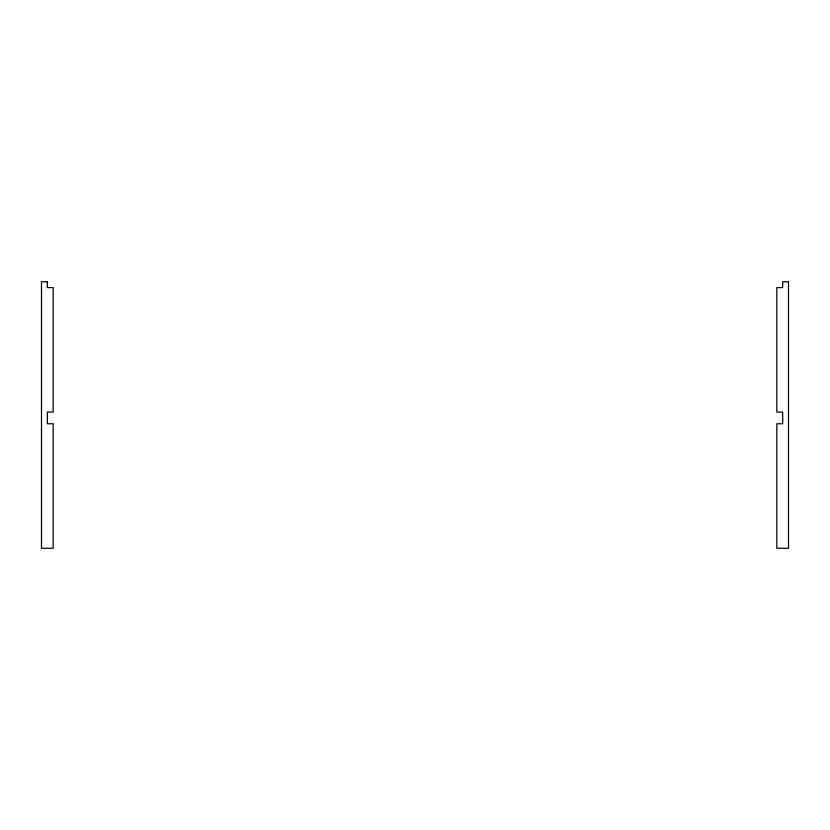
<?xml version="1.0" encoding="UTF-8"?>
<svg xmlns="http://www.w3.org/2000/svg" width="830" height="830" viewBox="0 0 830 830"><rect width="100%" height="100%" fill="white"/><g stroke="black" fill="none" stroke-linecap="round" stroke-linejoin="round"><path stroke-width="1.25" d="M47.341 281.744L41.5 281.744L41.5 548.257L53.172 548.257L53.172 423.757L47.341 423.757L47.341 412.085L53.172 412.085L53.172 287.585L47.341 287.585L47.341 281.744M788.5 281.744L782.659 281.744L782.659 287.585L776.828 287.585L776.828 412.085L782.659 412.085L782.659 423.757L776.828 423.757L776.828 548.257L788.5 548.257L788.5 281.744"/></g></svg>
